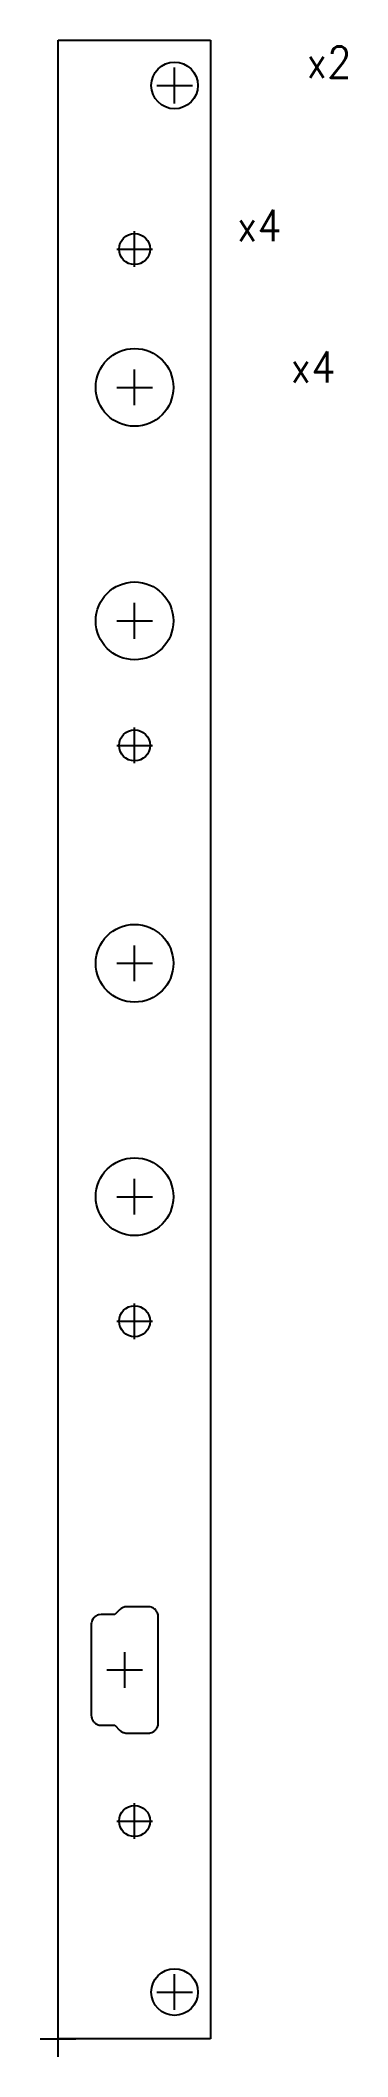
# Model space of a CAD drawing. Header units: millimetres. Extents: x -1 to 19, y -1 to 128.
import ezdxf
from ezdxf.enums import TextEntityAlignment as Align

# ---------------------------------------------------------------- set-up
doc = ezdxf.new("R2010")
doc.units = ezdxf.units.MM
doc.layers.add('Contour', color=7, linetype='Continuous')
doc.layers.add('Dimension', color=3, linetype='Continuous', lineweight=0, true_color=0x00ff00)
doc.layers.add('Reference_points', color=1, linetype='Continuous', true_color=0xff0000)
doc.styles.add('textstyle11', font='Standard')
doc.styles.add('textstyle12', font='Standard')
doc.styles.add('textstyle13', font='Standard')

msp = doc.modelspace()

# ---------------------------------------------------------------- linework, layer by layer
at = {"layer": 'Contour', "color": 7, "linetype": 'Continuous'}
for p, q in [((0, 0), (0, 128.4)), ((0, 128.4), (9.82, 128.4)), ((9.82, 128.4), (9.82, 0)), ((2.53684, 27.20676), (2.49084, 27.18276)), ((2.60184, 27.22676), (2.53684, 27.20676)), ((2.64784, 27.24076), (2.60184, 27.22676)), ((2.77984, 27.25276), (2.64784, 27.24076)), ((3.65384, 27.25376), (2.77984, 27.25276)), ((3.97584, 27.57376), (3.65384, 27.25376)), ((4.03184, 27.61976), (3.97584, 27.57376)), ((4.06884, 27.65076), (4.03184, 27.61976)), ((4.11484, 27.67476), (4.06884, 27.65076)), ((4.14484, 27.69076), (4.11484, 27.67476)), ((4.19084, 27.71476), (4.14484, 27.69076)), ((4.25584, 27.73476), (4.19084, 27.71476)), ((4.30184, 27.74876), (4.25584, 27.73476)), ((4.43384, 27.76076), (4.30184, 27.74876)), ((5.80284, 27.76076), (4.43384, 27.76076)), ((5.93084, 27.74876), (5.80284, 27.76076)), ((6.00684, 27.72476), (5.93084, 27.74876)), ((6.04584, 27.71276), (6.00684, 27.72476)), ((6.08384, 27.69276), (6.04584, 27.71276)), ((6.11484, 27.67676), (6.08384, 27.69276)), ((6.16484, 27.65076), (6.11484, 27.67676)), ((6.22084, 27.60476), (6.16484, 27.65076)), ((6.26284, 27.57076), (6.22084, 27.60476)), ((6.31484, 27.50376), (6.26284, 27.57076)), ((6.34084, 27.46976), (6.31484, 27.50376)), ((6.35884, 27.43776), (6.34084, 27.46976)), ((6.37484, 27.40876), (6.35884, 27.43776)), ((6.39484, 27.37176), (6.37484, 27.40876)), ((6.41784, 27.30376), (6.39484, 27.37176)), ((6.43684, 27.24776), (6.41784, 27.30376)), ((6.44884, 27.11076), (6.43684, 27.24776)), ((2.13884, 26.68576), (2.13084, 26.60776)), ((2.13084, 26.60776), (2.13084, 20.78076)), ((2.14384, 26.73176), (2.13884, 26.68576)), ((2.16484, 26.80376), (2.14384, 26.73176)), ((2.17984, 26.85576), (2.16484, 26.80376)), ((2.23784, 26.96276), (2.17984, 26.85576)), ((2.32184, 27.06476), (2.23784, 26.96276)), ((2.37184, 27.10676), (2.32184, 27.06476)), ((2.41284, 27.14076), (2.37184, 27.10676)), ((2.46084, 27.16676), (2.41284, 27.14076)), ((2.49084, 27.18276), (2.46084, 27.16676)), ((6.44884, 20.27576), (6.44884, 27.11076)), ((2.13084, 20.78076), (2.14384, 20.66576)), ((2.14384, 20.66576), (2.16484, 20.59176)), ((2.16484, 20.59176), (2.17984, 20.53776)), ((2.17984, 20.53776), (2.20584, 20.49076)), ((2.20584, 20.49076), (2.23784, 20.43176)), ((2.23784, 20.43176), (2.26884, 20.39276)), ((2.26884, 20.39276), (2.31484, 20.33476)), ((2.31484, 20.33476), (2.35284, 20.30276)), ((2.35284, 20.30276), (2.41384, 20.25076)), ((2.41384, 20.25076), (2.45784, 20.22776)), ((2.45784, 20.22776), (2.52884, 20.18976)), ((2.52884, 20.18976), (2.57984, 20.17476)), ((2.57984, 20.17476), (2.65184, 20.15376)), ((2.65184, 20.15376), (2.69784, 20.14876)), ((2.69784, 20.14876), (2.77584, 20.14076)), ((2.77584, 20.14076), (3.65484, 20.14076)), ((3.65484, 20.14076), (3.98084, 19.81576)), ((3.98084, 19.81576), (4.03384, 19.77276)), ((4.03384, 19.77276), (4.07284, 19.74176)), ((4.07284, 19.74176), (4.11284, 19.71976)), ((4.11284, 19.71976), (4.18384, 19.68176)), ((4.18384, 19.68176), (4.23484, 19.66676)), ((4.23484, 19.66676), (4.30684, 19.64576)), ((4.30684, 19.64576), (4.35184, 19.64076)), ((4.35184, 19.64076), (4.42884, 19.63276)), ((4.42884, 19.63276), (5.80384, 19.63276)), ((5.80384, 19.63276), (5.88184, 19.64076)), ((5.88184, 19.64076), (5.93284, 19.64576)), ((5.93284, 19.64576), (6.04684, 19.68076)), ((6.04684, 19.68076), (6.08684, 19.70176)), ((6.08684, 19.70176), (6.11584, 19.71676)), ((6.11584, 19.71676), (6.16284, 19.74076)), ((6.16284, 19.74076), (6.26484, 19.82576)), ((6.26484, 19.82576), (6.29284, 19.86076)), ((6.29284, 19.86076), (6.33384, 19.91176)), ((6.33384, 19.91176), (6.35884, 19.95676)), ((6.35884, 19.95676), (6.37584, 19.98776)), ((6.37584, 19.98776), (6.40484, 20.04176)), ((6.40484, 20.04176), (6.41984, 20.09376)), ((6.41984, 20.09376), (6.43684, 20.15476)), ((6.43684, 20.15476), (6.44884, 20.27576)), ((9.82, 0), (0, 0))]:
    msp.add_line(p, q, dxfattribs=at)
for centre, radius in [((7.5, 125.5), 1.5), ((4.925, 114.99), 1), ((4.925, 106.1), 2.5), ((4.925, 91.1), 2.5), ((4.925, 83.1), 1), ((4.925, 69.1), 2.5), ((4.925, 54.1), 2.5), ((4.925, 46.1), 1), ((4.925, 13.989), 1), ((7.5, 3), 1.5)]:
    msp.add_circle(centre, radius, dxfattribs=at)
at = {"layer": 'Reference_points', "color": 1, "linetype": 'Continuous', "true_color": 0xff0000}
for p, q in [((7.5, 124.349), (7.5, 126.651)), ((6.349, 125.5), (8.651, 125.5)), ((4.925, 113.839), (4.925, 116.141)), ((3.774, 114.99), (6.076, 114.99)), ((4.925, 104.949), (4.925, 107.251)), ((3.774, 106.1), (6.076, 106.1)), ((4.925, 89.949), (4.925, 92.251)), ((3.774, 91.1), (6.076, 91.1)), ((4.925, 81.949), (4.925, 84.251)), ((3.774, 83.1), (6.076, 83.1)), ((4.925, 67.949), (4.925, 70.251)), ((3.774, 69.1), (6.076, 69.1)), ((4.925, 52.949), (4.925, 55.251)), ((3.774, 54.1), (6.076, 54.1)), ((4.925, 44.949), (4.925, 47.251)), ((3.774, 46.1), (6.076, 46.1)), ((4.29, 22.546), (4.29, 24.848)), ((3.139, 23.697), (5.441, 23.697)), ((4.925, 12.838), (4.925, 15.14)), ((3.774, 13.989), (6.076, 13.989)), ((7.5, 1.849), (7.5, 4.151)), ((6.349, 3), (8.651, 3)), ((-1.151, 0), (1.151, 0)), ((0, -1.151), (0, 1.151))]:
    msp.add_line(p, q, dxfattribs=at)

# ---------------------------------------------------------------- texts
at = {"layer": 'Dimension'}
for s, style, p in [('x2', 'textstyle11', (16, 128)), ('x4', 'textstyle12', (11.50723, 117.50083)), ('x4', 'textstyle13', (14.97664, 108.41234))]:
    msp.add_text(s, height=2, dxfattribs=dict(at, style=style)).set_placement(p, align=Align.TOP_LEFT)

doc.saveas('drawing.dxf')
